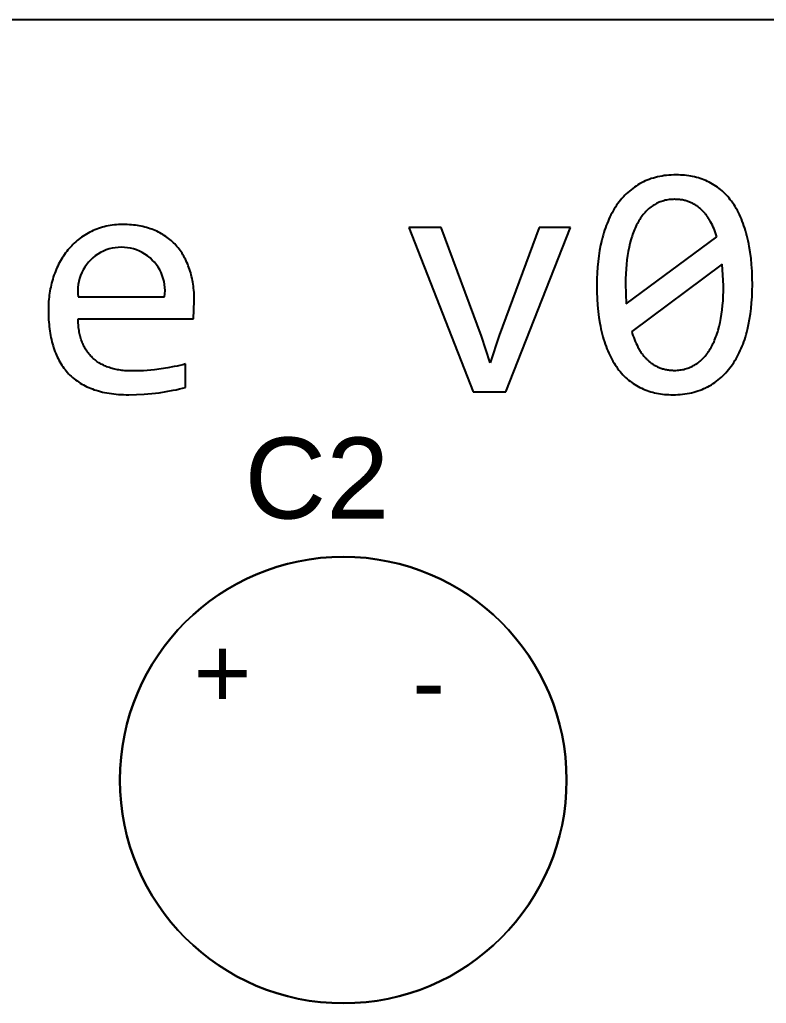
# Model space of a CAD drawing. Extents: x -12.5 to 62.5, y 61.3 to 111.3.
# Drawn here: x 13.83 to 24.36, y 97.4 to 111.28 of the extents above; entities that cross this region are included whole.
import ezdxf

# ---------------------------------------------------------------- set-up
doc = ezdxf.new("R2010")
doc.units = 0
doc.layers.add('DEFAULT', color=7, linetype='CONTINUOUS')
doc.layers.add('TOPSILKLAYER', color=40, linetype='CONTINUOUS')
doc.styles.add('DEFAULT', font='arial.ttf')

msp = doc.modelspace()

# ---------------------------------------------------------------- linework, layer by layer
at = {"layer": 'DEFAULT'}
for p, q in [((62.509, 111.277), (-12.491, 111.277)), ((22.571, 108.96), (22.546, 108.945)), ((22.597, 108.975), (22.571, 108.96)), ((22.624, 108.988), (22.597, 108.975)), ((22.651, 109.001), (22.624, 108.988)), ((22.679, 109.013), (22.651, 109.001)), ((22.707, 109.024), (22.679, 109.013)), ((22.736, 109.034), (22.707, 109.024)), ((22.765, 109.043), (22.736, 109.034)), ((22.795, 109.051), (22.765, 109.043)), ((22.825, 109.059), (22.795, 109.051)), ((22.856, 109.065), (22.825, 109.059)), ((22.887, 109.071), (22.856, 109.065)), ((22.919, 109.076), (22.887, 109.071)), ((22.952, 109.08), (22.919, 109.076)), ((22.985, 109.083), (22.952, 109.08)), ((23.018, 109.085), (22.985, 109.083)), ((23.052, 109.086), (23.018, 109.085)), ((23.087, 109.087), (23.052, 109.086)), ((23.117, 109.086), (23.087, 109.087)), ((23.147, 109.085), (23.117, 109.086)), ((23.176, 109.083), (23.147, 109.085)), ((23.206, 109.081), (23.176, 109.083)), ((23.234, 109.078), (23.206, 109.081)), ((23.263, 109.074), (23.234, 109.078)), ((23.291, 109.069), (23.263, 109.074)), ((23.319, 109.064), (23.291, 109.069)), ((23.346, 109.058), (23.319, 109.064)), ((23.373, 109.051), (23.346, 109.058)), ((23.4, 109.044), (23.373, 109.051)), ((23.426, 109.035), (23.4, 109.044)), ((23.452, 109.026), (23.426, 109.035)), ((23.478, 109.017), (23.452, 109.026)), ((23.503, 109.006), (23.478, 109.017)), ((23.528, 108.995), (23.503, 109.006)), ((23.553, 108.984), (23.528, 108.995)), ((23.577, 108.971), (23.553, 108.984)), ((23.601, 108.958), (23.577, 108.971)), ((23.624, 108.944), (23.601, 108.958)), ((22.383, 108.819), (22.362, 108.799)), ((22.405, 108.84), (22.383, 108.819)), ((22.427, 108.859), (22.405, 108.84)), ((22.45, 108.878), (22.427, 108.859)), ((22.473, 108.896), (22.45, 108.878)), ((22.497, 108.913), (22.473, 108.896)), ((22.521, 108.929), (22.497, 108.913)), ((22.546, 108.945), (22.521, 108.929)), ((23.647, 108.929), (23.624, 108.944)), ((23.669, 108.913), (23.647, 108.929)), ((23.691, 108.897), (23.669, 108.913)), ((23.712, 108.879), (23.691, 108.897)), ((23.733, 108.861), (23.712, 108.879)), ((23.754, 108.843), (23.733, 108.861)), ((23.774, 108.823), (23.754, 108.843)), ((23.794, 108.803), (23.774, 108.823)), ((22.265, 108.683), (22.247, 108.658)), ((22.283, 108.708), (22.265, 108.683)), ((22.302, 108.732), (22.283, 108.708)), ((22.322, 108.755), (22.302, 108.732)), ((22.342, 108.777), (22.322, 108.755)), ((22.362, 108.799), (22.342, 108.777)), ((22.811, 108.684), (22.795, 108.676)), ((22.828, 108.692), (22.811, 108.684)), ((22.845, 108.7), (22.828, 108.692)), ((22.862, 108.706), (22.845, 108.7)), ((22.879, 108.713), (22.862, 108.706)), ((22.896, 108.718), (22.879, 108.713)), ((22.914, 108.723), (22.896, 108.718)), ((22.932, 108.728), (22.914, 108.723)), ((22.95, 108.732), (22.932, 108.728)), ((22.969, 108.735), (22.95, 108.732)), ((22.987, 108.738), (22.969, 108.735)), ((23.006, 108.74), (22.987, 108.738)), ((23.025, 108.741), (23.006, 108.74)), ((23.044, 108.742), (23.025, 108.741)), ((23.064, 108.743), (23.044, 108.742)), ((23.079, 108.742), (23.064, 108.743)), ((23.093, 108.742), (23.079, 108.742)), ((23.107, 108.741), (23.093, 108.742)), ((23.121, 108.74), (23.107, 108.741)), ((23.135, 108.739), (23.121, 108.74)), ((23.149, 108.737), (23.135, 108.739)), ((23.163, 108.735), (23.149, 108.737)), ((23.176, 108.733), (23.163, 108.735)), ((23.189, 108.73), (23.176, 108.733)), ((23.202, 108.727), (23.189, 108.73)), ((23.215, 108.724), (23.202, 108.727)), ((23.228, 108.72), (23.215, 108.724)), ((23.24, 108.717), (23.228, 108.72)), ((23.252, 108.712), (23.24, 108.717)), ((23.264, 108.708), (23.252, 108.712)), ((23.276, 108.703), (23.264, 108.708)), ((23.288, 108.698), (23.276, 108.703)), ((23.3, 108.693), (23.288, 108.698)), ((23.311, 108.687), (23.3, 108.693)), ((23.322, 108.682), (23.311, 108.687)), ((23.334, 108.676), (23.322, 108.682)), ((23.813, 108.782), (23.794, 108.803)), ((23.832, 108.76), (23.813, 108.782)), ((23.85, 108.737), (23.832, 108.76)), ((23.868, 108.714), (23.85, 108.737)), ((23.885, 108.689), (23.868, 108.714)), ((23.902, 108.664), (23.885, 108.689)), ((22.182, 108.551), (22.167, 108.522)), ((22.198, 108.579), (22.182, 108.551)), ((22.214, 108.606), (22.198, 108.579)), ((22.23, 108.632), (22.214, 108.606)), ((22.247, 108.658), (22.23, 108.632)), ((22.633, 108.542), (22.62, 108.526)), ((22.647, 108.557), (22.633, 108.542)), ((22.66, 108.571), (22.647, 108.557)), ((22.674, 108.585), (22.66, 108.571)), ((22.688, 108.599), (22.674, 108.585)), ((22.702, 108.611), (22.688, 108.599)), ((22.717, 108.623), (22.702, 108.611)), ((22.732, 108.635), (22.717, 108.623)), ((22.747, 108.646), (22.732, 108.635)), ((22.763, 108.656), (22.747, 108.646)), ((22.771, 108.661), (22.763, 108.656)), ((22.779, 108.666), (22.771, 108.661)), ((22.795, 108.676), (22.779, 108.666)), ((23.345, 108.669), (23.334, 108.676)), ((23.355, 108.663), (23.345, 108.669)), ((23.366, 108.656), (23.355, 108.663)), ((23.376, 108.649), (23.366, 108.656)), ((23.387, 108.642), (23.376, 108.649)), ((23.397, 108.635), (23.387, 108.642)), ((23.407, 108.627), (23.397, 108.635)), ((23.417, 108.619), (23.407, 108.627)), ((23.426, 108.611), (23.417, 108.619)), ((23.436, 108.602), (23.426, 108.611)), ((23.445, 108.594), (23.436, 108.602)), ((23.454, 108.585), (23.445, 108.594)), ((23.463, 108.576), (23.454, 108.585)), ((23.472, 108.566), (23.463, 108.576)), ((23.481, 108.557), (23.472, 108.566)), ((23.489, 108.547), (23.481, 108.557)), ((23.498, 108.537), (23.489, 108.547)), ((23.918, 108.639), (23.902, 108.664)), ((23.934, 108.612), (23.918, 108.639)), ((23.949, 108.585), (23.934, 108.612)), ((23.964, 108.556), (23.949, 108.585)), ((23.979, 108.527), (23.964, 108.556)), ((22.112, 108.402), (22.1, 108.371)), ((22.125, 108.433), (22.112, 108.402)), ((22.138, 108.464), (22.125, 108.433)), ((22.152, 108.493), (22.138, 108.464)), ((22.167, 108.522), (22.152, 108.493)), ((22.549, 108.42), (22.539, 108.4)), ((22.56, 108.439), (22.549, 108.42)), ((22.572, 108.457), (22.56, 108.439)), ((22.584, 108.475), (22.572, 108.457)), ((22.596, 108.493), (22.584, 108.475)), ((22.608, 108.51), (22.596, 108.493)), ((22.62, 108.526), (22.608, 108.51)), ((23.506, 108.527), (23.498, 108.537)), ((23.514, 108.516), (23.506, 108.527)), ((23.522, 108.506), (23.514, 108.516)), ((23.529, 108.495), (23.522, 108.506)), ((23.537, 108.484), (23.529, 108.495)), ((23.544, 108.473), (23.537, 108.484)), ((23.551, 108.462), (23.544, 108.473)), ((23.558, 108.45), (23.551, 108.462)), ((23.565, 108.438), (23.558, 108.45)), ((23.572, 108.426), (23.565, 108.438)), ((23.585, 108.402), (23.572, 108.426)), ((23.597, 108.376), (23.585, 108.402)), ((23.992, 108.497), (23.979, 108.527)), ((24.006, 108.467), (23.992, 108.497)), ((24.019, 108.435), (24.006, 108.467)), ((24.031, 108.403), (24.019, 108.435)), ((24.043, 108.37), (24.031, 108.403)), ((14.791, 108.265), (14.768, 108.251)), ((14.815, 108.277), (14.791, 108.265)), ((14.839, 108.29), (14.815, 108.277)), ((14.864, 108.302), (14.839, 108.29)), ((14.889, 108.313), (14.864, 108.302)), ((14.915, 108.323), (14.889, 108.313)), ((14.941, 108.332), (14.915, 108.323)), ((14.967, 108.341), (14.941, 108.332)), ((14.994, 108.349), (14.967, 108.341)), ((15.021, 108.356), (14.994, 108.349)), ((15.049, 108.363), (15.021, 108.356)), ((15.077, 108.368), (15.049, 108.363)), ((15.105, 108.373), (15.077, 108.368)), ((15.134, 108.377), (15.105, 108.373)), ((15.164, 108.381), (15.134, 108.377)), ((15.193, 108.383), (15.164, 108.381)), ((15.223, 108.385), (15.193, 108.383)), ((15.254, 108.386), (15.223, 108.385)), ((15.285, 108.387), (15.254, 108.386)), ((15.315, 108.387), (15.285, 108.387)), ((15.345, 108.386), (15.315, 108.387)), ((15.374, 108.384), (15.345, 108.386)), ((15.403, 108.382), (15.374, 108.384)), ((15.431, 108.379), (15.403, 108.382)), ((15.459, 108.376), (15.431, 108.379)), ((15.487, 108.372), (15.459, 108.376)), ((15.514, 108.368), (15.487, 108.372)), ((15.54, 108.363), (15.514, 108.368)), ((15.566, 108.357), (15.54, 108.363)), ((15.592, 108.351), (15.566, 108.357)), ((15.618, 108.344), (15.592, 108.351)), ((15.642, 108.337), (15.618, 108.344)), ((15.667, 108.328), (15.642, 108.337)), ((15.691, 108.32), (15.667, 108.328)), ((15.715, 108.311), (15.691, 108.32)), ((15.738, 108.301), (15.715, 108.311)), ((15.76, 108.291), (15.738, 108.301)), ((15.783, 108.28), (15.76, 108.291)), ((15.804, 108.269), (15.783, 108.28)), ((15.826, 108.257), (15.804, 108.269)), ((19.315, 108.345), (20.223, 106.026)), ((19.773, 108.345), (19.315, 108.345)), ((20.341, 106.812), (19.773, 108.345)), ((21.154, 108.345), (20.59, 106.821)), ((20.685, 106.026), (21.595, 108.345)), ((21.595, 108.345), (21.154, 108.345)), ((22.066, 108.272), (22.056, 108.238)), ((22.077, 108.305), (22.066, 108.272)), ((22.088, 108.338), (22.077, 108.305)), ((22.1, 108.371), (22.088, 108.338)), ((22.481, 108.27), (22.472, 108.246)), ((22.49, 108.293), (22.481, 108.27)), ((22.499, 108.315), (22.49, 108.293)), ((22.508, 108.337), (22.499, 108.315)), ((22.518, 108.359), (22.508, 108.337)), ((22.528, 108.38), (22.518, 108.359)), ((22.539, 108.4), (22.528, 108.38)), ((23.609, 108.35), (23.597, 108.376)), ((23.621, 108.324), (23.609, 108.35)), ((23.631, 108.297), (23.621, 108.324)), ((23.641, 108.269), (23.631, 108.297)), ((23.651, 108.24), (23.641, 108.269)), ((24.054, 108.336), (24.043, 108.37)), ((24.065, 108.301), (24.054, 108.336)), ((24.075, 108.266), (24.065, 108.301)), ((24.085, 108.23), (24.075, 108.266)), ((14.598, 108.124), (14.579, 108.106)), ((14.618, 108.142), (14.598, 108.124)), ((14.638, 108.159), (14.618, 108.142)), ((14.658, 108.176), (14.638, 108.159)), ((14.679, 108.192), (14.658, 108.176)), ((14.701, 108.207), (14.679, 108.192)), ((14.722, 108.223), (14.701, 108.207)), ((14.745, 108.237), (14.722, 108.223)), ((14.768, 108.251), (14.745, 108.237)), ((15.847, 108.245), (15.826, 108.257)), ((15.867, 108.232), (15.847, 108.245)), ((15.887, 108.219), (15.867, 108.232)), ((15.906, 108.205), (15.887, 108.219)), ((15.925, 108.191), (15.906, 108.205)), ((15.944, 108.176), (15.925, 108.191)), ((15.962, 108.161), (15.944, 108.176)), ((15.98, 108.145), (15.962, 108.161)), ((15.997, 108.129), (15.98, 108.145)), ((16.014, 108.112), (15.997, 108.129)), ((22.037, 108.167), (22.021, 108.095)), ((22.046, 108.203), (22.037, 108.167)), ((22.056, 108.238), (22.046, 108.203)), ((22.383, 107.267), (23.66, 108.211)), ((22.449, 108.172), (22.435, 108.119)), ((22.456, 108.197), (22.449, 108.172)), ((22.464, 108.222), (22.456, 108.197)), ((22.472, 108.246), (22.464, 108.222)), ((23.66, 108.211), (23.651, 108.24)), ((24.094, 108.193), (24.085, 108.23)), ((24.103, 108.155), (24.094, 108.193)), ((24.111, 108.116), (24.103, 108.155)), ((14.475, 107.986), (14.459, 107.964)), ((14.491, 108.007), (14.475, 107.986)), ((14.508, 108.028), (14.491, 108.007)), ((14.525, 108.048), (14.508, 108.028)), ((14.542, 108.068), (14.525, 108.048)), ((14.561, 108.087), (14.542, 108.068)), ((14.579, 108.106), (14.561, 108.087)), ((16.03, 108.095), (16.014, 108.112)), ((16.046, 108.077), (16.03, 108.095)), ((16.061, 108.059), (16.046, 108.077)), ((16.076, 108.04), (16.061, 108.059)), ((16.09, 108.021), (16.076, 108.04)), ((16.104, 108.001), (16.09, 108.021)), ((16.117, 107.981), (16.104, 108.001)), ((22.006, 108.02), (21.994, 107.944)), ((22.021, 108.095), (22.006, 108.02)), ((22.41, 108.008), (22.401, 107.949)), ((22.422, 108.065), (22.41, 108.008)), ((22.435, 108.119), (22.422, 108.065)), ((24.118, 108.076), (24.111, 108.116)), ((24.131, 107.995), (24.118, 108.076)), ((24.142, 107.909), (24.131, 107.995)), ((14.389, 107.849), (14.376, 107.825)), ((14.402, 107.873), (14.389, 107.849)), ((14.416, 107.896), (14.402, 107.873)), ((14.43, 107.919), (14.416, 107.896)), ((14.444, 107.942), (14.43, 107.919)), ((14.459, 107.964), (14.444, 107.942)), ((16.13, 107.961), (16.117, 107.981)), ((16.142, 107.94), (16.13, 107.961)), ((16.154, 107.918), (16.142, 107.94)), ((16.166, 107.897), (16.154, 107.918)), ((16.177, 107.874), (16.166, 107.897)), ((16.187, 107.851), (16.177, 107.874)), ((16.197, 107.828), (16.187, 107.851)), ((21.984, 107.866), (21.977, 107.786)), ((21.994, 107.944), (21.984, 107.866)), ((22.392, 107.888), (22.385, 107.824)), ((22.401, 107.949), (22.392, 107.888)), ((24.15, 107.821), (24.142, 107.909)), ((14.331, 107.724), (14.321, 107.698)), ((14.341, 107.75), (14.331, 107.724)), ((14.353, 107.775), (14.341, 107.75)), ((14.364, 107.8), (14.353, 107.775)), ((14.376, 107.825), (14.364, 107.8)), ((16.206, 107.804), (16.197, 107.828)), ((16.215, 107.78), (16.206, 107.804)), ((16.224, 107.755), (16.215, 107.78)), ((16.232, 107.73), (16.224, 107.755)), ((16.239, 107.704), (16.232, 107.73)), ((21.977, 107.786), (21.971, 107.704)), ((22.38, 107.759), (22.376, 107.691)), ((22.385, 107.824), (22.38, 107.759)), ((23.736, 107.828), (22.459, 106.879)), ((23.755, 107.521), (23.736, 107.828)), ((24.156, 107.729), (24.15, 107.821)), ((24.16, 107.633), (24.156, 107.729)), ((14.286, 107.589), (14.278, 107.561)), ((14.294, 107.617), (14.286, 107.589)), ((14.302, 107.644), (14.294, 107.617)), ((14.311, 107.671), (14.302, 107.644)), ((14.321, 107.698), (14.311, 107.671)), ((16.246, 107.679), (16.239, 107.704)), ((16.253, 107.652), (16.246, 107.679)), ((16.259, 107.626), (16.253, 107.652)), ((16.264, 107.599), (16.259, 107.626)), ((16.269, 107.571), (16.264, 107.599)), ((16.273, 107.544), (16.269, 107.571)), ((21.968, 107.62), (21.967, 107.535)), ((21.971, 107.704), (21.968, 107.62)), ((22.374, 107.621), (22.373, 107.548)), ((22.376, 107.691), (22.374, 107.621)), ((24.161, 107.535), (24.16, 107.633)), ((14.254, 107.448), (14.249, 107.419)), ((14.259, 107.477), (14.254, 107.448)), ((14.265, 107.505), (14.259, 107.477)), ((14.271, 107.533), (14.265, 107.505)), ((14.278, 107.561), (14.271, 107.533)), ((16.277, 107.515), (16.273, 107.544)), ((16.28, 107.487), (16.277, 107.515)), ((16.283, 107.458), (16.28, 107.487)), ((16.286, 107.429), (16.283, 107.458)), ((16.287, 107.399), (16.286, 107.429)), ((21.967, 107.535), (21.968, 107.436)), ((21.968, 107.436), (21.972, 107.34)), ((22.373, 107.548), (22.383, 107.267)), ((23.751, 107.378), (23.754, 107.448)), ((23.754, 107.448), (23.755, 107.521)), ((24.157, 107.365), (24.16, 107.449)), ((24.16, 107.449), (24.161, 107.535)), ((14.236, 107.302), (14.234, 107.272)), ((14.239, 107.332), (14.236, 107.302)), ((14.242, 107.361), (14.239, 107.332)), ((14.245, 107.39), (14.242, 107.361)), ((14.249, 107.419), (14.245, 107.39)), ((14.652, 107.366), (15.872, 107.366)), ((16.28, 107.056), (16.29, 107.308)), ((16.289, 107.369), (16.287, 107.399)), ((16.29, 107.308), (16.289, 107.369)), ((21.972, 107.34), (21.978, 107.248)), ((23.742, 107.245), (23.748, 107.311)), ((23.748, 107.311), (23.751, 107.378)), ((24.151, 107.283), (24.157, 107.365)), ((14.233, 107.242), (14.232, 107.212)), ((14.232, 107.212), (14.232, 107.181)), ((14.232, 107.181), (14.233, 107.112)), ((14.234, 107.272), (14.233, 107.242)), ((21.978, 107.248), (21.986, 107.16)), ((21.986, 107.16), (21.997, 107.075)), ((23.727, 107.12), (23.736, 107.182)), ((23.736, 107.182), (23.742, 107.245)), ((24.134, 107.125), (24.144, 107.203)), ((24.144, 107.203), (24.151, 107.283)), ((14.233, 107.112), (14.236, 107.044)), ((14.236, 107.044), (14.241, 106.978)), ((14.652, 107.034), (14.652, 107.056)), ((14.652, 107.056), (16.28, 107.056)), ((14.653, 107.013), (14.652, 107.034)), ((14.654, 106.991), (14.653, 107.013)), ((21.997, 107.075), (22.01, 106.993)), ((23.706, 107.004), (23.717, 107.061)), ((23.717, 107.061), (23.727, 107.12)), ((24.108, 106.975), (24.122, 107.049)), ((24.122, 107.049), (24.134, 107.125)), ((14.241, 106.978), (14.244, 106.946)), ((14.244, 106.946), (14.248, 106.914)), ((14.248, 106.914), (14.253, 106.883)), ((14.253, 106.883), (14.257, 106.852)), ((14.655, 106.97), (14.654, 106.991)), ((14.657, 106.949), (14.655, 106.97)), ((14.659, 106.929), (14.657, 106.949)), ((14.662, 106.909), (14.659, 106.929)), ((14.665, 106.889), (14.662, 106.909)), ((14.668, 106.869), (14.665, 106.889)), ((22.01, 106.993), (22.017, 106.953)), ((22.017, 106.953), (22.025, 106.914)), ((22.025, 106.914), (22.034, 106.876)), ((22.034, 106.876), (22.043, 106.839)), ((22.459, 106.879), (22.468, 106.849)), ((23.672, 106.872), (23.679, 106.898)), ((23.679, 106.898), (23.693, 106.95)), ((23.693, 106.95), (23.706, 107.004)), ((24.083, 106.868), (24.092, 106.903)), ((24.092, 106.903), (24.108, 106.975)), ((14.257, 106.852), (14.263, 106.822)), ((14.263, 106.822), (14.269, 106.792)), ((14.269, 106.792), (14.275, 106.762)), ((14.275, 106.762), (14.282, 106.733)), ((14.671, 106.85), (14.668, 106.869)), ((14.676, 106.831), (14.671, 106.85)), ((14.68, 106.813), (14.676, 106.831)), ((14.685, 106.795), (14.68, 106.813)), ((14.69, 106.777), (14.685, 106.795)), ((14.696, 106.759), (14.69, 106.777)), ((14.702, 106.742), (14.696, 106.759)), ((14.708, 106.725), (14.702, 106.742)), ((20.463, 106.437), (20.341, 106.812)), ((20.59, 106.821), (20.463, 106.437)), ((22.043, 106.839), (22.053, 106.803)), ((22.053, 106.803), (22.063, 106.768)), ((22.063, 106.768), (22.074, 106.733)), ((22.468, 106.849), (22.477, 106.82)), ((22.477, 106.82), (22.487, 106.791)), ((22.487, 106.791), (22.498, 106.763)), ((22.498, 106.763), (22.509, 106.736)), ((22.509, 106.736), (22.521, 106.709)), ((23.62, 106.732), (23.629, 106.754)), ((23.629, 106.754), (23.638, 106.777)), ((23.638, 106.777), (23.647, 106.8)), ((23.647, 106.8), (23.656, 106.823)), ((23.656, 106.823), (23.664, 106.848)), ((23.664, 106.848), (23.672, 106.872)), ((24.041, 106.732), (24.053, 106.765)), ((24.053, 106.765), (24.063, 106.799)), ((24.063, 106.799), (24.073, 106.833)), ((24.073, 106.833), (24.083, 106.868)), ((14.282, 106.733), (14.29, 106.705)), ((14.29, 106.705), (14.298, 106.677)), ((14.298, 106.677), (14.306, 106.649)), ((14.306, 106.649), (14.315, 106.622)), ((14.315, 106.622), (14.325, 106.595)), ((14.715, 106.709), (14.708, 106.725)), ((14.722, 106.692), (14.715, 106.709)), ((14.73, 106.676), (14.722, 106.692)), ((14.738, 106.661), (14.73, 106.676)), ((14.746, 106.645), (14.738, 106.661)), ((14.755, 106.63), (14.746, 106.645)), ((14.764, 106.616), (14.755, 106.63)), ((14.773, 106.601), (14.764, 106.616)), ((14.783, 106.587), (14.773, 106.601)), ((22.074, 106.733), (22.085, 106.699)), ((22.085, 106.699), (22.097, 106.666)), ((22.097, 106.666), (22.109, 106.634)), ((22.109, 106.634), (22.122, 106.603)), ((22.122, 106.603), (22.135, 106.572)), ((22.521, 106.709), (22.534, 106.683)), ((22.534, 106.683), (22.547, 106.657)), ((22.547, 106.657), (22.553, 106.644)), ((22.553, 106.644), (22.56, 106.632)), ((22.56, 106.632), (22.567, 106.62)), ((22.567, 106.62), (22.575, 106.608)), ((22.575, 106.608), (22.582, 106.596)), ((22.582, 106.596), (22.589, 106.585)), ((23.544, 106.595), (23.556, 106.613)), ((23.556, 106.613), (23.567, 106.631)), ((23.567, 106.631), (23.579, 106.651)), ((23.579, 106.651), (23.589, 106.67)), ((23.589, 106.67), (23.6, 106.69)), ((23.6, 106.69), (23.61, 106.711)), ((23.61, 106.711), (23.62, 106.732)), ((23.977, 106.578), (23.991, 106.608)), ((23.991, 106.608), (24.005, 106.638)), ((24.005, 106.638), (24.017, 106.669)), ((24.017, 106.669), (24.03, 106.7)), ((24.03, 106.7), (24.041, 106.732)), ((14.325, 106.595), (14.335, 106.569)), ((14.335, 106.569), (14.346, 106.544)), ((14.346, 106.544), (14.357, 106.519)), ((14.357, 106.519), (14.369, 106.495)), ((14.369, 106.495), (14.381, 106.471)), ((14.381, 106.471), (14.394, 106.448)), ((14.794, 106.574), (14.783, 106.587)), ((14.804, 106.56), (14.794, 106.574)), ((14.815, 106.547), (14.804, 106.56)), ((14.827, 106.535), (14.815, 106.547)), ((14.839, 106.522), (14.827, 106.535)), ((14.851, 106.51), (14.839, 106.522)), ((14.863, 106.498), (14.851, 106.51)), ((14.876, 106.487), (14.863, 106.498)), ((14.89, 106.476), (14.876, 106.487)), ((14.903, 106.466), (14.89, 106.476)), ((14.917, 106.455), (14.903, 106.466)), ((22.135, 106.572), (22.149, 106.542)), ((22.149, 106.542), (22.164, 106.513)), ((22.164, 106.513), (22.178, 106.485)), ((22.178, 106.485), (22.194, 106.458)), ((22.194, 106.458), (22.21, 106.431)), ((22.589, 106.585), (22.597, 106.573)), ((22.597, 106.573), (22.605, 106.562)), ((22.605, 106.562), (22.613, 106.552)), ((22.613, 106.552), (22.622, 106.541)), ((22.622, 106.541), (22.63, 106.531)), ((22.63, 106.531), (22.639, 106.521)), ((22.639, 106.521), (22.647, 106.511)), ((22.647, 106.511), (22.656, 106.501)), ((22.656, 106.501), (22.665, 106.492)), ((22.665, 106.492), (22.675, 106.482)), ((22.675, 106.482), (22.684, 106.474)), ((22.684, 106.474), (22.694, 106.465)), ((22.694, 106.465), (22.704, 106.456)), ((23.411, 106.448), (23.426, 106.46)), ((23.426, 106.46), (23.44, 106.473)), ((23.44, 106.473), (23.454, 106.486)), ((23.454, 106.486), (23.468, 106.5)), ((23.468, 106.5), (23.481, 106.514)), ((23.481, 106.514), (23.495, 106.529)), ((23.495, 106.529), (23.507, 106.545)), ((23.507, 106.545), (23.52, 106.561)), ((23.52, 106.561), (23.532, 106.578)), ((23.532, 106.578), (23.544, 106.595)), ((23.899, 106.439), (23.916, 106.466)), ((23.916, 106.466), (23.932, 106.493)), ((23.932, 106.493), (23.948, 106.52)), ((23.948, 106.52), (23.963, 106.549)), ((23.963, 106.549), (23.977, 106.578)), ((14.394, 106.448), (14.408, 106.425)), ((14.408, 106.425), (14.422, 106.403)), ((14.422, 106.403), (14.437, 106.381)), ((14.437, 106.381), (14.452, 106.36)), ((14.452, 106.36), (14.468, 106.34)), ((14.468, 106.34), (14.484, 106.32)), ((14.484, 106.32), (14.501, 106.3)), ((14.931, 106.445), (14.917, 106.455)), ((14.946, 106.436), (14.931, 106.445)), ((14.961, 106.427), (14.946, 106.436)), ((14.976, 106.418), (14.961, 106.427)), ((14.992, 106.41), (14.976, 106.418)), ((15.008, 106.402), (14.992, 106.41)), ((15.024, 106.394), (15.008, 106.402)), ((15.041, 106.387), (15.024, 106.394)), ((15.058, 106.38), (15.041, 106.387)), ((15.076, 106.373), (15.058, 106.38)), ((15.093, 106.367), (15.076, 106.373)), ((15.111, 106.362), (15.093, 106.367)), ((15.13, 106.356), (15.111, 106.362)), ((15.148, 106.351), (15.13, 106.356)), ((15.168, 106.346), (15.148, 106.351)), ((15.187, 106.342), (15.168, 106.346)), ((15.207, 106.338), (15.187, 106.342)), ((15.227, 106.335), (15.207, 106.338)), ((15.247, 106.332), (15.227, 106.335)), ((15.268, 106.329), (15.247, 106.332)), ((15.289, 106.326), (15.268, 106.329)), ((15.311, 106.324), (15.289, 106.326)), ((15.333, 106.323), (15.311, 106.324)), ((15.377, 106.32), (15.333, 106.323)), ((15.424, 106.32), (15.377, 106.32)), ((15.474, 106.32), (15.424, 106.32)), ((15.525, 106.322), (15.474, 106.32)), ((15.576, 106.324), (15.525, 106.322)), ((15.627, 106.328), (15.576, 106.324)), ((15.727, 106.337), (15.627, 106.328)), ((15.823, 106.35), (15.727, 106.337)), ((15.916, 106.364), (15.823, 106.35)), ((16.004, 106.381), (15.916, 106.364)), ((16.047, 106.39), (16.004, 106.381)), ((16.088, 106.399), (16.047, 106.39)), ((16.127, 106.409), (16.088, 106.399)), ((16.165, 106.419), (16.127, 106.409)), ((16.165, 106.089), (16.165, 106.419)), ((22.21, 106.431), (22.226, 106.406)), ((22.226, 106.406), (22.243, 106.381)), ((22.243, 106.381), (22.26, 106.357)), ((22.26, 106.357), (22.278, 106.333)), ((22.278, 106.333), (22.296, 106.311)), ((22.704, 106.456), (22.714, 106.448)), ((22.714, 106.448), (22.724, 106.44)), ((22.724, 106.44), (22.734, 106.432)), ((22.734, 106.432), (22.744, 106.425)), ((22.744, 106.425), (22.755, 106.418)), ((22.755, 106.418), (22.766, 106.411)), ((22.766, 106.411), (22.777, 106.404)), ((22.777, 106.404), (22.788, 106.398)), ((22.788, 106.398), (22.799, 106.392)), ((22.799, 106.392), (22.81, 106.386)), ((22.81, 106.386), (22.822, 106.38)), ((22.822, 106.38), (22.834, 106.375)), ((22.834, 106.375), (22.846, 106.369)), ((22.846, 106.369), (22.858, 106.364)), ((22.858, 106.364), (22.87, 106.36)), ((22.87, 106.36), (22.883, 106.356)), ((22.883, 106.356), (22.895, 106.352)), ((22.895, 106.352), (22.908, 106.348)), ((22.908, 106.348), (22.921, 106.345)), ((22.921, 106.345), (22.935, 106.342)), ((22.935, 106.342), (22.948, 106.339)), ((22.948, 106.339), (22.962, 106.337)), ((22.962, 106.337), (22.976, 106.335)), ((22.976, 106.335), (22.99, 106.333)), ((22.99, 106.333), (23.004, 106.331)), ((23.004, 106.331), (23.019, 106.33)), ((23.019, 106.33), (23.034, 106.33)), ((23.034, 106.33), (23.049, 106.329)), ((23.049, 106.329), (23.064, 106.329)), ((23.064, 106.329), (23.083, 106.329)), ((23.083, 106.329), (23.103, 106.33)), ((23.103, 106.33), (23.122, 106.332)), ((23.122, 106.332), (23.141, 106.334)), ((23.141, 106.334), (23.159, 106.336)), ((23.159, 106.336), (23.178, 106.34)), ((23.178, 106.34), (23.196, 106.343)), ((23.196, 106.343), (23.214, 106.348)), ((23.214, 106.348), (23.231, 106.353)), ((23.231, 106.353), (23.249, 106.359)), ((23.249, 106.359), (23.266, 106.365)), ((23.266, 106.365), (23.283, 106.372)), ((23.283, 106.372), (23.3, 106.379)), ((23.3, 106.379), (23.317, 106.387)), ((23.317, 106.387), (23.333, 106.396)), ((23.333, 106.396), (23.349, 106.405)), ((23.349, 106.405), (23.365, 106.415)), ((23.365, 106.415), (23.381, 106.425)), ((23.381, 106.425), (23.396, 106.436)), ((23.396, 106.436), (23.411, 106.448)), ((23.807, 106.317), (23.826, 106.34)), ((23.826, 106.34), (23.845, 106.364)), ((23.845, 106.364), (23.864, 106.388)), ((23.864, 106.388), (23.882, 106.413)), ((23.882, 106.413), (23.899, 106.439)), ((14.501, 106.3), (14.518, 106.281)), ((14.518, 106.281), (14.536, 106.263)), ((14.536, 106.263), (14.555, 106.245)), ((14.555, 106.245), (14.574, 106.228)), ((14.574, 106.228), (14.594, 106.211)), ((14.594, 106.211), (14.615, 106.195)), ((14.615, 106.195), (14.636, 106.18)), ((14.636, 106.18), (14.658, 106.165)), ((22.296, 106.311), (22.315, 106.289)), ((22.315, 106.289), (22.334, 106.268)), ((22.334, 106.268), (22.354, 106.248)), ((22.354, 106.248), (22.374, 106.228)), ((22.374, 106.228), (22.394, 106.21)), ((22.394, 106.21), (22.415, 106.192)), ((22.415, 106.192), (22.437, 106.175)), ((23.656, 106.176), (23.679, 106.194)), ((23.679, 106.194), (23.701, 106.212)), ((23.701, 106.212), (23.724, 106.232)), ((23.724, 106.232), (23.745, 106.252)), ((23.745, 106.252), (23.766, 106.273)), ((23.766, 106.273), (23.787, 106.294)), ((23.787, 106.294), (23.807, 106.317)), ((14.658, 106.165), (14.68, 106.15)), ((14.68, 106.15), (14.703, 106.136)), ((14.703, 106.136), (14.726, 106.123)), ((14.726, 106.123), (14.75, 106.111)), ((14.75, 106.111), (14.775, 106.098)), ((14.775, 106.098), (14.801, 106.087)), ((14.801, 106.087), (14.826, 106.076)), ((14.826, 106.076), (14.853, 106.066)), ((14.853, 106.066), (14.88, 106.056)), ((14.88, 106.056), (14.908, 106.047)), ((14.908, 106.047), (14.937, 106.038)), ((15.895, 106.029), (15.99, 106.047)), ((15.99, 106.047), (16.036, 106.056)), ((16.036, 106.056), (16.08, 106.067)), ((16.08, 106.067), (16.123, 106.077)), ((16.123, 106.077), (16.165, 106.089)), ((22.437, 106.175), (22.459, 106.158)), ((22.459, 106.158), (22.481, 106.143)), ((22.481, 106.143), (22.504, 106.128)), ((22.504, 106.128), (22.527, 106.114)), ((22.527, 106.114), (22.551, 106.1)), ((22.551, 106.1), (22.575, 106.088)), ((22.575, 106.088), (22.6, 106.076)), ((22.6, 106.076), (22.625, 106.065)), ((22.625, 106.065), (22.65, 106.055)), ((22.65, 106.055), (22.676, 106.045)), ((22.676, 106.045), (22.702, 106.036)), ((23.394, 106.038), (23.423, 106.048)), ((23.423, 106.048), (23.451, 106.059)), ((23.451, 106.059), (23.478, 106.071)), ((23.478, 106.071), (23.505, 106.083)), ((23.505, 106.083), (23.519, 106.09)), ((23.519, 106.09), (23.532, 106.097)), ((23.532, 106.097), (23.558, 106.111)), ((23.558, 106.111), (23.583, 106.126)), ((23.583, 106.126), (23.608, 106.142)), ((23.608, 106.142), (23.632, 106.159)), ((23.632, 106.159), (23.656, 106.176)), ((14.937, 106.038), (14.966, 106.03)), ((14.966, 106.03), (14.995, 106.023)), ((14.995, 106.023), (15.026, 106.016)), ((15.026, 106.016), (15.057, 106.01)), ((15.057, 106.01), (15.089, 106.005)), ((15.089, 106.005), (15.121, 106)), ((15.121, 106), (15.154, 105.996)), ((15.154, 105.996), (15.188, 105.993)), ((15.188, 105.993), (15.222, 105.99)), ((15.222, 105.99), (15.257, 105.988)), ((15.257, 105.988), (15.293, 105.986)), ((15.293, 105.986), (15.329, 105.985)), ((15.329, 105.985), (15.366, 105.985)), ((15.366, 105.985), (15.476, 105.987)), ((15.476, 105.987), (15.584, 105.992)), ((15.584, 105.992), (15.637, 105.996)), ((15.637, 105.996), (15.69, 106.001)), ((15.69, 106.001), (15.742, 106.007)), ((15.742, 106.007), (15.794, 106.014)), ((15.794, 106.014), (15.895, 106.029)), ((20.223, 106.026), (20.685, 106.026)), ((22.702, 106.036), (22.728, 106.028)), ((22.728, 106.028), (22.755, 106.02)), ((22.755, 106.02), (22.782, 106.014)), ((22.782, 106.014), (22.809, 106.008)), ((22.809, 106.008), (22.837, 106.002)), ((22.837, 106.002), (22.865, 105.998)), ((22.865, 105.998), (22.894, 105.994)), ((22.894, 105.994), (22.922, 105.99)), ((22.922, 105.99), (22.951, 105.988)), ((22.951, 105.988), (22.981, 105.986)), ((22.981, 105.986), (23.011, 105.985)), ((23.011, 105.985), (23.041, 105.985)), ((23.041, 105.985), (23.076, 105.985)), ((23.076, 105.985), (23.11, 105.987)), ((23.11, 105.987), (23.144, 105.989)), ((23.144, 105.989), (23.177, 105.992)), ((23.177, 105.992), (23.21, 105.996)), ((23.21, 105.996), (23.242, 106.001)), ((23.242, 106.001), (23.273, 106.006)), ((23.273, 106.006), (23.304, 106.013)), ((23.304, 106.013), (23.335, 106.02)), ((23.335, 106.02), (23.365, 106.029)), ((23.365, 106.029), (23.394, 106.038))]:
    msp.add_line(p, q, dxfattribs=at)
msp.add_arc((15.262, 107.45), 0.616, 352.129, 187.871, dxfattribs=at)
at = {"layer": 'TOPSILKLAYER'}
msp.add_circle((18.391, 100.548), 3.15, dxfattribs=at)
for start, end in [(0, 180), (180, 0)]:
    msp.add_arc((18.391, 100.548), 3.15, start, end, dxfattribs=at)

# ---------------------------------------------------------------- texts
at = {"layer": 'TOPSILKLAYER', "style": 'DEFAULT'}
for s, height, p in [('C2', 1.143, (16.998, 104.238)), ('+', 1, (16.281, 101.564)), ('-', 1, (19.363, 101.437))]:
    msp.add_text(s, height=height, dxfattribs=at).set_placement(p)

doc.saveas('drawing.dxf')
